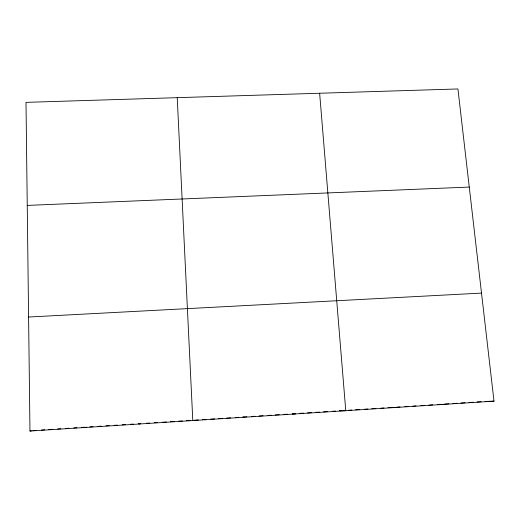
<?xml version="1.0" encoding="UTF-8"?>
<svg xmlns="http://www.w3.org/2000/svg" width="520" height="520" viewBox="0 0 520 520"><rect width="100%" height="100%" fill="white"/><g stroke="black" fill="none" stroke-linecap="round" stroke-linejoin="round"><path stroke-width="0.78" d="M139.12 424.015L140.797 423.605L138.372 423.761M84.845 427.512L86.866 427.2M29.965 431.048L494 401.154L457.932 88.953L26 102.362L29.965 431.048L31.421 430.865M32.87 430.684L36.666 430.307M41.496 429.995L44.72 429.787M48.743 429.533L52.773 429.273M57.603 428.961L60.827 428.753M65.663 428.441L68.88 428.233M73.716 427.921L76.934 427.713M81.77 427.401L84.987 427.2M89.83 426.887L93.067 426.679M97.923 426.361L101.159 426.153M106.009 425.841L109.245 425.633M114.101 425.321L117.338 425.113M122.194 424.801L125.431 424.593M130.28 424.281L133.517 424.073M146.399 423.241L149.604 423.04M154.407 422.728L157.606 422.519M162.409 422.214L166.413 421.954M170.417 421.694L174.415 421.441M178.419 421.181L182.422 420.927M186.42 420.667L190.424 420.407M194.435 420.154L198.464 419.894M202.494 419.634L206.525 419.374M210.555 419.113L214.584 418.853M218.614 418.594L222.644 418.334M226.675 418.074L230.705 417.813M235.541 417.501L238.764 417.293M246.844 416.774L242.794 417.04L244.328 417.241M251.713 416.462L254.956 416.254M259.006 415.994L263.062 415.734M267.923 415.422L271.167 415.214M275.223 414.947L279.272 414.687M283.329 414.427L287.385 414.167M295.458 413.647L292.247 413.855L295.321 413.953M299.468 413.387L303.478 413.127M307.495 412.874L311.506 412.613M315.517 412.353L319.534 412.1M323.544 411.84L327.555 411.58M332.371 411.268L335.582 411.067M339.593 410.807L343.623 410.547M348.465 410.235L351.696 410.026M355.732 409.767L359.769 409.507M364.618 409.195L367.848 408.987M371.885 408.726L375.921 408.466M380.763 408.154L383.994 407.947M388.037 407.687L392.048 407.426M396.844 407.121L400.043 406.913M404.84 406.607L408.038 406.4M412.834 406.088L416.032 405.886M420.823 405.574L424.821 405.321M428.818 405.06L432.816 404.8M440.83 404.287L437.613 404.495L445.107 404.307M444.853 404.027L448.877 403.767M452.901 403.507L456.931 403.254M460.954 402.994L464.978 402.734M469.001 402.474L473.025 402.214M477.048 401.954L481.072 401.7M28.587 317.025L481.513 293.092M27.241 205.413L469.268 187.064M485.095 401.44L494 401.154M389.649 407.582L395.7 407.491M339.709 410.703L345.774 410.703L319.644 93.249M177.229 97.669L192.797 420.557"/></g></svg>
